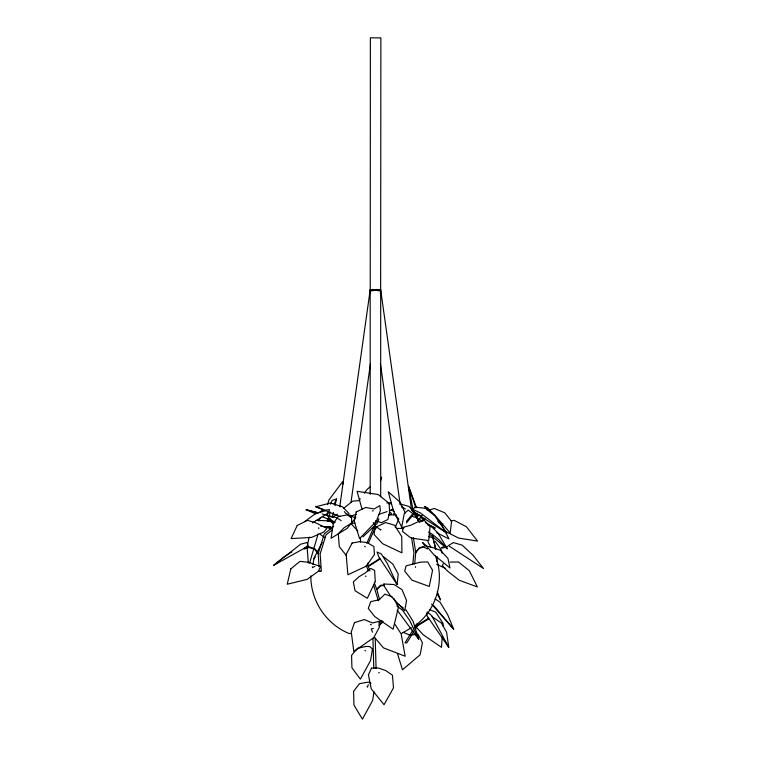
<?xml version="1.0" encoding="UTF-8"?>
<svg xmlns="http://www.w3.org/2000/svg" width="757" height="757" viewBox="0 0 757 757"><rect width="100%" height="100%" fill="white"/><g stroke="black" fill="none" stroke-linecap="round" stroke-linejoin="round"><path stroke-width="1.14" d="M370.23 290.016L370.372 37.85L380.875 37.85L380.639 290.016M360.474 542.107L360.54 537.65M367.893 563.047L367.836 565.375L369.88 570.873M442.202 637.167L441.492 647.33L423.106 634.688L414.741 625.49M443.006 625.869L443.157 623.607L435.795 612.205L429.38 609.536M412.839 564.012L413.918 552.619L411.562 537.725M414.675 564.012L415.754 552.619M397.084 584.565L387.357 563.558L381.32 553.992L377.024 552.014L378.869 556.925L397.084 584.565L398.22 574.08L392.864 564.088L383.733 556.897M339.742 506.906L370.23 289.543L380.639 290.991L380.307 293.328M350.974 502.525L370.476 363.455M373.958 691.784L372.662 700.367L362.433 719.15L353.954 705.098L353.585 691.292L359.443 683.703L368.252 682.076L370.987 683.249M350.311 517.296L350.68 515.157M436.543 561.524L437.366 556.887M312.906 564.533L314.146 557.767L322.198 542.561M309.187 537.044L307.087 547.037L308.373 563.076M332.389 516.87L333.411 512.404M334.954 505.704L336.496 499.005L332.058 500.358L330.695 504.209M327.649 504.578L328.793 500.207L342.543 481.764L343.186 484.026M415.385 567.381L415.584 566.624M327.346 521.403L328.216 518.308M328.803 516.246L330.326 512.158M380.421 481.49L381.66 477.128M309.622 563.142L318.082 533.912M312.527 522.86L328.51 512.82L329.522 509.584L321.801 510.653L319.028 512.565M367.647 686.533L368.299 684.697M395.211 527.534L398.797 518.848L394.917 514.959L388.578 514.921M366.804 543.271L376.38 521.355M368.385 543.214L375.671 526.512M376.589 524.421L378.86 519.207L377.459 518.526M380.61 530.08L380.951 529.361M334.121 504.067L336.496 499.005M379.418 622.576L380.506 620.513M379.371 625.613L382.077 620.447M443.271 563.833L442.249 565.668L447.491 571.043L459.3 580.297L477.355 586.93L469.274 570.646L458.505 562.025L450.122 562.072M318.546 520.882L320.268 517.835M412.991 629.928L405.023 642.835L406.812 642.901L413.559 631.981M414.221 627.941L415.451 625.963M415.404 629.001L417.239 626.02L428.784 618.885L428.169 617.939M355.279 518.346L347.179 528.367L331.083 538.284L333.317 523.466L338.152 516.615L346.971 514.949L351.513 517.4M330.866 528.992L332.209 527.109M412.234 510.691L414.874 507.048L425.311 508.316L434.906 515.933L446.753 533.079L412.234 510.691L411.524 508.789L420.457 512.972L446.753 533.079M358.865 500.623L360.228 498.768M364.316 493.204L367.041 489.486L370.485 486.581M313.975 558.874L315.3 557.076M418.602 520.125L422.103 515.422M421.8 520.769L423.144 518.98L420.249 517.201M422.264 521.516L425.027 518.138M415.725 552.156L419.293 547.831L424.043 546.384M415.801 552.534L419.236 548.361L423.646 547.018L427.487 548.967M406.462 521.365L414.287 511.95M406.405 522.964L414.95 512.688M376.854 589.107L380.544 585.331L383.894 584.868M379.607 599.601L376.825 589.571L380.383 585.937L384.537 585.35M363 536.789L374.166 526.37M379.134 625.367L383.335 621.781M273.495 565.451L300.633 544.198L307.096 542.532L308.127 546.1L273.495 565.451L283.667 557.199L291.88 551.862M333.714 526.304L324.27 533.893L318.167 553.689L319.047 566.596M332.276 529.872L326.002 534.915L320.145 553.906L321.318 571.157L319.369 571.28L320.183 571.157M318.801 553.187L318.167 553.689L314.609 549.26L309.339 547.491L304.2 549.014L304.096 548.257M343.489 508.43L352.62 501.172L359.443 500.538M378.689 672.897L379.257 672.453M304.749 521.639L315.186 513.795L326.163 510.455L328.51 512.82M332.455 517.381L337.3 514.192M368.262 565.981L379.673 558.628L379.2 558.193M368.394 566.51L379.806 559.158L379.673 558.628M417.031 625.367L428.576 618.232M401.541 633.486L411.448 627.723M414.42 625.992C436.392 611.05 445.258 580.269 435.322 555.733M440.65 524.544L442.779 523.532M312.953 567.277L314.874 566.368M365.319 546.753L364.552 546.365M387.111 511.6L378.888 514.353M389.174 510.824L393.29 509.281M438.36 522.756L440.498 522.008M356.348 514.315L351.475 515.924L351.787 524.459L357.768 531.036M328.727 521.488L332.068 520.409M303.85 548.437L309.187 546.857L314.855 548.759L318.555 553.367M373.4 628.376L371.261 628.944L372.558 632.209M325.68 510.748L315.82 506.755L330.591 502.97L342.467 506.821L349.043 513.492M306.159 546.592L308.127 546.1M441.388 547.604L447.207 546.27M441.842 548.153L447.255 546.904M451.087 520.977L454.162 520.352L466.407 526.721L477.535 541.104L458.581 538.066L445.201 531.272M388.615 514.628L391.681 514.041L390.584 512.498M354.91 522.907L350.841 523.617L344.142 527.667L338.256 533.77L339.306 546.677L346.261 555.439M324.725 527.459L330.459 526.673M416.984 515.233L419.236 514.949M355.932 517.173L353.841 517.315L345.523 513.189L344.34 511.581M389.193 503.831L391.473 503.736M372.33 510.861L373.324 510.824M386.836 502.979L391.274 502.818M416.331 515.583L420.949 515.46M328.822 528.414L332.219 528.414M371.753 528.414L375.273 528.414M396.384 528.414L403.424 528.414M351.201 633.486L349.005 633.486C326.012 623.976 310.607 600.689 310.843 575.812M316 520.39L328.623 520.778L332.948 522.5M332.673 522.406L334.878 522.567M403.973 527.743L401.626 527.459L404.285 513.606L408.203 510.086L414.732 515.053L419.908 522.406M320.665 526.162L332.304 527.544M370.391 624.553L371.403 624.771M428.49 525.301L430.515 525.746L437.906 532.843L447.226 548.759L429.276 533.912M315.773 513.852L306.121 509.735L318.375 512.839M322.132 513.946L336.543 517.674L341.152 520.627M306.121 509.735L317.864 512.83M400.169 503.935L409.092 506.509L414.193 512.404L417.012 517.883L412.007 516.227M428.453 536.401L432.512 537.64M375.453 520.702L381.519 522.69L387.887 519.501L389.637 511.893L389.07 503.263L378.216 494.558L357.077 491.293L362.139 509.565M327.261 515.422L332.787 517.372M315.82 506.755L323.409 509.47M427.847 525.084L435.284 528.093L425.368 522.68M392.173 596.866L384.916 594.113L379.2 599.743L370.816 601.616L368.262 608.41L374.772 616.595L393.101 629.209L398.409 607.474L393.735 598.285M327.866 511.637L339.912 516.511M403.121 632.303L410.029 635.142L417.959 634.243L422.415 642.684L420.144 654.758L402.478 669.794L397.425 653.442M322.198 516.605L335.067 522.093M393.46 513.672L396.526 515.044M436.647 564.287L445.192 568.252M365.328 576.068L366.057 576.427M391.237 509.934L394.302 511.458M436.77 532.786L449.005 538.918L441.303 524.052L437.83 521.138M366.965 686.646L367.675 687.025M401.494 506.878L405.459 508.997M422.387 521.053L416.549 517.845M364.902 650.518L365.622 650.916M428.415 532.01L432.162 534.158L438.956 539.741L447.226 548.759M325.008 537.612L321.129 535.123L320.23 533.354M416.378 514.826L418.309 516.019M435.001 598.863L439.921 602.033L447.614 614.552L453.67 629.19L433.6 605.524M432.001 616.652L441.463 623.125L446.602 632.227L448.778 647.396L427.09 615.961L426.588 613.104M397.028 603.566L403.273 607.975M396.98 606.168L402.478 610.151L409.584 620.324L418.659 639.277L397.198 610.199M376.617 526.938L380.279 529.663M427.166 611.93L431.708 615.592L448.778 647.396M431.566 604.105L453.67 629.19M374.715 637.659L383.534 647.897L405.156 656.234L401.163 633.893L394.548 623.749M328.188 516.019L326.778 514.211L327.923 516.17M329.598 517.835L333.828 523.267M328.301 517.447L333.231 523.787M435.209 541.387L441.265 549.819L442.145 553.159M373.333 522.567L376.418 527.392M405.951 609.858L413.133 621.374L418.659 639.277M437.291 594.046L440.508 599.97L437.215 591.567M427.809 541.548L431.026 547.633M405.317 512.972L399.933 502.042L388.256 491.776L393.422 510.852L402.62 528.84M412.915 509.281L408.525 486.164L416.53 507.673M374.374 582.966L376.825 589.571M366.256 565.441L368.309 570.939M373.617 585.227L378.349 600.774M415.82 507.796L408.525 486.164M312.31 566.927L312.546 567.712M432.607 536.003L435.833 549.052M432.455 536.003L435.682 549.052M413.398 537.725L415.574 551.474M411.619 510.417L380.639 289.543L370.23 290.991L370.561 293.328M380.393 363.455L400.235 504.862M318.716 527.79L318.811 528.604M417.003 623.73L417.239 626.02M417.126 513.17L417.675 520.617M376.068 668.308L375.217 638.217M373.797 668.374L372.936 638.283M380.686 496.724L380.686 290.272L378.065 289.543L372.813 289.543L370.182 290.272L370.182 494.359M383.913 584.016L383.808 585.596L390.129 595.276L404.74 610.776L406.537 600.433L402.033 589.656L394.056 584.527L383.913 584.016M430.099 526.475L428.736 540.621L410.805 537.934L402.535 531.395L403.349 527.279L410.512 525.301L417.221 522.15L424.28 520.333L430.099 526.475M451.569 521.318L450.207 532.985L435.133 515.564L427.45 507.805L424.412 506.49L428.708 510.218L434.272 508.43L444.756 512.811L451.569 521.318M374.724 529.805L374.053 534.47L382.616 543.706L401.91 552.837L401.759 536.562L394.567 525.226L385.635 522.567L377.44 526.437L374.724 529.805M372.472 648.948L370.552 660.568L360.389 679.152L351.939 667.816L351.56 655.411L357.399 648.352L366.189 646.402L369.804 646.601L372.472 648.948M432.559 570.333L429.257 586.448L411.922 580.146L404.673 571.119L406.102 565.848L420.532 562.12L427.696 561.921L432.559 570.333M356.197 511.987L354.238 521.176L359.556 538.606L376.38 521.185L380.374 510.634L379.844 505.61L374.157 508.95L365.65 507.474L356.197 511.987M290.82 568.895L287.234 584.224L307.191 579.36L318.271 571.327L320.599 566.539L308.44 562.262L299.933 561.391L290.82 568.895M354.503 622.595L351.248 632L353.822 651.531L373.712 637.706L379.266 627.421L379.077 621.327L372.52 622.983L364.335 619.567L354.503 622.595M371.498 668.128L368.432 674.799L371.214 688.804L384.036 704.729L393.498 687.886L392.448 675.187L385.673 670.532L378.396 668.015L371.498 668.128M297.227 525.472L291.067 538.606L311.562 537.413L323.854 531.982L326.958 528.405L315.707 522.803L307.474 520.352L297.227 525.472M375.273 581.499L367.315 598.314L355.024 590.706L353.33 581.906L358.846 576.853L365.252 572.954L370.854 568.403L374.62 570.475L375.273 581.499M352.128 543.034L346.167 554.484L347.889 574.771L366.142 566.245L374.422 554.597L373.882 546.516L367.022 542.551L359.764 541.662L352.128 543.034M453.377 542.57L448.437 545.617L483.505 568.535L473.059 555.278L462.149 545.144L453.377 542.57M432.181 547.406L424.847 545.712L422.595 542.561L425.5 544.964L434.045 554.9L449.98 567.968L447.926 558.354L440.375 550.292L432.181 547.406"/></g></svg>
